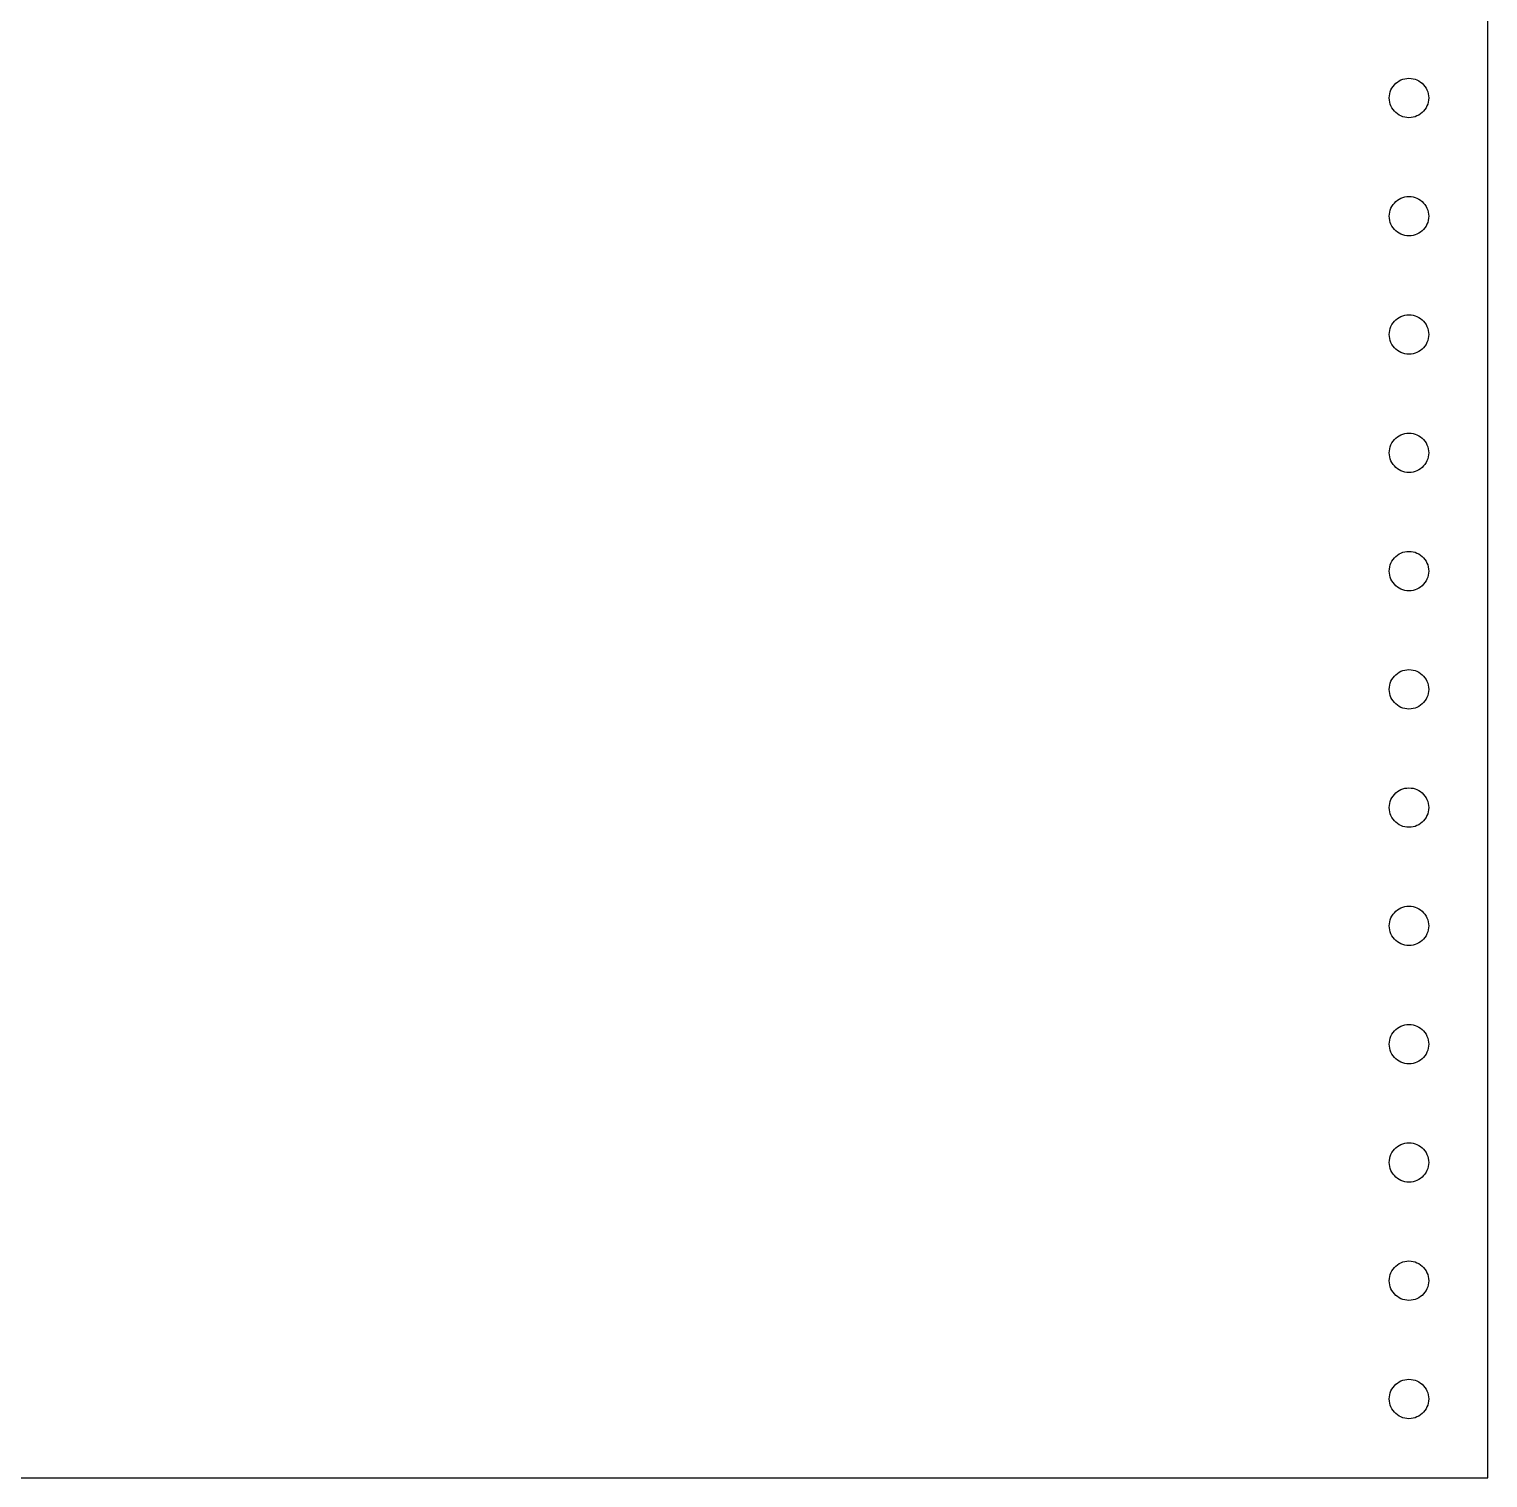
# Model space of a CAD drawing. Header units: metres. Extents: x 0 to 111, y 0 to 228.
# Drawn here: x 55.5 to 111, y 0 to 55.1 of the extents above; entities that cross this region are included whole.
import ezdxf

# ---------------------------------------------------------------- set-up
doc = ezdxf.new("R2010")
doc.units = ezdxf.units.M

msp = doc.modelspace()

# ---------------------------------------------------------------- linework, layer by layer
for p, q in [((111, 0), (111, 152)), ((107.266, 52.6559), (107.287, 52.7318)), ((107.287, 52.7318), (107.315, 52.805)), ((107.315, 52.805), (107.35, 52.875)), ((107.35, 52.875), (107.393, 52.9408)), ((107.393, 52.9408), (107.443, 53.0018)), ((107.443, 53.0018), (107.498, 53.0574)), ((107.498, 53.0574), (107.559, 53.1068)), ((107.559, 53.1068), (107.625, 53.1495)), ((107.625, 53.1495), (107.695, 53.1852)), ((107.695, 53.1852), (107.768, 53.2133)), ((107.768, 53.2133), (107.844, 53.2336)), ((107.844, 53.2336), (107.922, 53.2459)), ((107.922, 53.2459), (108, 53.25)), ((108, 53.25), (108.078, 53.2459)), ((108.078, 53.2459), (108.156, 53.2336)), ((108.156, 53.2336), (108.232, 53.2133)), ((108.232, 53.2133), (108.305, 53.1852)), ((108.305, 53.1852), (108.375, 53.1495)), ((108.375, 53.1495), (108.441, 53.1068)), ((108.441, 53.1068), (108.502, 53.0574)), ((108.502, 53.0574), (108.557, 53.0018)), ((108.557, 53.0018), (108.607, 52.9408)), ((108.607, 52.9408), (108.65, 52.875)), ((108.65, 52.875), (108.685, 52.805)), ((108.685, 52.805), (108.713, 52.7318)), ((108.713, 52.7318), (108.734, 52.6559)), ((107.25, 52.5), (107.254, 52.5784)), ((107.254, 52.4216), (107.25, 52.5)), ((107.254, 52.5784), (107.266, 52.6559)), ((107.266, 52.3441), (107.254, 52.4216)), ((107.287, 52.2682), (107.266, 52.3441)), ((107.315, 52.1949), (107.287, 52.2682)), ((107.35, 52.125), (107.315, 52.1949)), ((108.685, 52.1949), (108.65, 52.125)), ((108.713, 52.2682), (108.685, 52.1949)), ((108.734, 52.3441), (108.713, 52.2682)), ((108.734, 52.6559), (108.746, 52.5784)), ((108.746, 52.4216), (108.734, 52.3441)), ((108.746, 52.5784), (108.75, 52.5)), ((108.75, 52.5), (108.746, 52.4216)), ((107.393, 52.0592), (107.35, 52.125)), ((107.443, 51.9981), (107.393, 52.0592)), ((107.498, 51.9426), (107.443, 51.9981)), ((107.559, 51.8932), (107.498, 51.9426)), ((107.625, 51.8505), (107.559, 51.8932)), ((107.695, 51.8148), (107.625, 51.8505)), ((107.768, 51.7867), (107.695, 51.8148)), ((107.844, 51.7664), (107.768, 51.7867)), ((107.922, 51.7541), (107.844, 51.7664)), ((108, 51.75), (107.922, 51.7541)), ((108.078, 51.7541), (108, 51.75)), ((108.156, 51.7664), (108.078, 51.7541)), ((108.232, 51.7867), (108.156, 51.7664)), ((108.305, 51.8148), (108.232, 51.7867)), ((108.375, 51.8505), (108.305, 51.8148)), ((108.441, 51.8932), (108.375, 51.8505)), ((108.502, 51.9426), (108.441, 51.8932)), ((108.557, 51.9981), (108.502, 51.9426)), ((108.607, 52.0592), (108.557, 51.9981)), ((108.65, 52.125), (108.607, 52.0592)), ((107.287, 48.2318), (107.315, 48.305)), ((107.315, 48.305), (107.35, 48.375)), ((107.35, 48.375), (107.393, 48.4408)), ((107.393, 48.4408), (107.443, 48.5018)), ((107.443, 48.5018), (107.498, 48.5574)), ((107.498, 48.5574), (107.559, 48.6068)), ((107.559, 48.6068), (107.625, 48.6495)), ((107.625, 48.6495), (107.695, 48.6852)), ((107.695, 48.6852), (107.768, 48.7133)), ((107.768, 48.7133), (107.844, 48.7336)), ((107.844, 48.7336), (107.922, 48.7459)), ((107.922, 48.7459), (108, 48.75)), ((108, 48.75), (108.078, 48.7459)), ((108.078, 48.7459), (108.156, 48.7336)), ((108.156, 48.7336), (108.232, 48.7133)), ((108.232, 48.7133), (108.305, 48.6852)), ((108.305, 48.6852), (108.375, 48.6495)), ((108.375, 48.6495), (108.441, 48.6068)), ((108.441, 48.6068), (108.502, 48.5574)), ((108.502, 48.5574), (108.557, 48.5018)), ((108.557, 48.5018), (108.607, 48.4408)), ((108.607, 48.4408), (108.65, 48.375)), ((108.65, 48.375), (108.685, 48.305)), ((108.685, 48.305), (108.713, 48.2318)), ((107.25, 48), (107.254, 48.0784)), ((107.254, 47.9216), (107.25, 48)), ((107.254, 48.0784), (107.266, 48.1559)), ((107.266, 47.8441), (107.254, 47.9216)), ((107.266, 48.1559), (107.287, 48.2318)), ((107.287, 47.7682), (107.266, 47.8441)), ((107.315, 47.6949), (107.287, 47.7682)), ((108.713, 47.7682), (108.685, 47.6949)), ((108.713, 48.2318), (108.734, 48.1559)), ((108.734, 47.8441), (108.713, 47.7682)), ((108.734, 48.1559), (108.746, 48.0784)), ((108.746, 47.9216), (108.734, 47.8441)), ((108.746, 48.0784), (108.75, 48)), ((108.75, 48), (108.746, 47.9216)), ((107.35, 47.625), (107.315, 47.6949)), ((107.393, 47.5592), (107.35, 47.625)), ((107.443, 47.4981), (107.393, 47.5592)), ((107.498, 47.4426), (107.443, 47.4981)), ((107.559, 47.3932), (107.498, 47.4426)), ((107.625, 47.3505), (107.559, 47.3932)), ((107.695, 47.3148), (107.625, 47.3505)), ((107.768, 47.2867), (107.695, 47.3148)), ((107.844, 47.2664), (107.768, 47.2867)), ((107.922, 47.2541), (107.844, 47.2664)), ((108, 47.25), (107.922, 47.2541)), ((108.078, 47.2541), (108, 47.25)), ((108.156, 47.2664), (108.078, 47.2541)), ((108.232, 47.2867), (108.156, 47.2664)), ((108.305, 47.3148), (108.232, 47.2867)), ((108.375, 47.3505), (108.305, 47.3148)), ((108.441, 47.3932), (108.375, 47.3505)), ((108.502, 47.4426), (108.441, 47.3932)), ((108.557, 47.4981), (108.502, 47.4426)), ((108.607, 47.5592), (108.557, 47.4981)), ((108.65, 47.625), (108.607, 47.5592)), ((108.685, 47.6949), (108.65, 47.625)), ((107.315, 43.805), (107.35, 43.875)), ((107.35, 43.875), (107.393, 43.9408)), ((107.393, 43.9408), (107.443, 44.0018)), ((107.443, 44.0018), (107.498, 44.0574)), ((107.498, 44.0574), (107.559, 44.1068)), ((107.559, 44.1068), (107.625, 44.1495)), ((107.625, 44.1495), (107.695, 44.1852)), ((107.695, 44.1852), (107.768, 44.2133)), ((107.768, 44.2133), (107.844, 44.2336)), ((107.844, 44.2336), (107.922, 44.2459)), ((107.922, 44.2459), (108, 44.25)), ((108, 44.25), (108.078, 44.2459)), ((108.078, 44.2459), (108.156, 44.2336)), ((108.156, 44.2336), (108.232, 44.2133)), ((108.232, 44.2133), (108.305, 44.1852)), ((108.305, 44.1852), (108.375, 44.1495)), ((108.375, 44.1495), (108.441, 44.1068)), ((108.441, 44.1068), (108.502, 44.0574)), ((108.502, 44.0574), (108.557, 44.0018)), ((108.557, 44.0018), (108.607, 43.9408)), ((108.607, 43.9408), (108.65, 43.875)), ((108.65, 43.875), (108.685, 43.805)), ((107.25, 43.5), (107.254, 43.5784)), ((107.254, 43.4216), (107.25, 43.5)), ((107.254, 43.5784), (107.266, 43.6559)), ((107.266, 43.3441), (107.254, 43.4216)), ((107.266, 43.6559), (107.287, 43.7318)), ((107.287, 43.2682), (107.266, 43.3441)), ((107.287, 43.7318), (107.315, 43.805)), ((108.685, 43.805), (108.713, 43.7318)), ((108.713, 43.7318), (108.734, 43.6559)), ((108.734, 43.3441), (108.713, 43.2682)), ((108.734, 43.6559), (108.746, 43.5784)), ((108.746, 43.4216), (108.734, 43.3441)), ((108.746, 43.5784), (108.75, 43.5)), ((108.75, 43.5), (108.746, 43.4216)), ((107.315, 43.1949), (107.287, 43.2682)), ((107.35, 43.125), (107.315, 43.1949)), ((107.393, 43.0592), (107.35, 43.125)), ((107.443, 42.9981), (107.393, 43.0592)), ((107.498, 42.9426), (107.443, 42.9981)), ((107.559, 42.8932), (107.498, 42.9426)), ((107.625, 42.8505), (107.559, 42.8932)), ((107.695, 42.8148), (107.625, 42.8505)), ((107.768, 42.7867), (107.695, 42.8148)), ((107.844, 42.7664), (107.768, 42.7867)), ((107.922, 42.7541), (107.844, 42.7664)), ((108, 42.75), (107.922, 42.7541)), ((108.078, 42.7541), (108, 42.75)), ((108.156, 42.7664), (108.078, 42.7541)), ((108.232, 42.7867), (108.156, 42.7664)), ((108.305, 42.8148), (108.232, 42.7867)), ((108.375, 42.8505), (108.305, 42.8148)), ((108.441, 42.8932), (108.375, 42.8505)), ((108.502, 42.9426), (108.441, 42.8932)), ((108.557, 42.9981), (108.502, 42.9426)), ((108.607, 43.0592), (108.557, 42.9981)), ((108.65, 43.125), (108.607, 43.0592)), ((108.685, 43.1949), (108.65, 43.125)), ((108.713, 43.2682), (108.685, 43.1949)), ((107.35, 39.375), (107.393, 39.4408)), ((107.393, 39.4408), (107.443, 39.5018)), ((107.443, 39.5018), (107.498, 39.5574)), ((107.498, 39.5574), (107.559, 39.6068)), ((107.559, 39.6068), (107.625, 39.6495)), ((107.625, 39.6495), (107.695, 39.6852)), ((107.695, 39.6852), (107.768, 39.7133)), ((107.768, 39.7133), (107.844, 39.7336)), ((107.844, 39.7336), (107.922, 39.7459)), ((107.922, 39.7459), (108, 39.75)), ((108, 39.75), (108.078, 39.7459)), ((108.078, 39.7459), (108.156, 39.7336)), ((108.156, 39.7336), (108.232, 39.7133)), ((108.232, 39.7133), (108.305, 39.6852)), ((108.305, 39.6852), (108.375, 39.6495)), ((108.375, 39.6495), (108.441, 39.6068)), ((108.441, 39.6068), (108.502, 39.5574)), ((108.502, 39.5574), (108.557, 39.5018)), ((108.557, 39.5018), (108.607, 39.4408)), ((108.607, 39.4408), (108.65, 39.375)), ((107.25, 39), (107.254, 39.0784)), ((107.254, 38.9216), (107.25, 39)), ((107.254, 39.0784), (107.266, 39.1559)), ((107.266, 38.8441), (107.254, 38.9216)), ((107.266, 39.1559), (107.287, 39.2318)), ((107.287, 39.2318), (107.315, 39.305)), ((107.315, 39.305), (107.35, 39.375)), ((108.65, 39.375), (108.685, 39.305)), ((108.685, 39.305), (108.713, 39.2318)), ((108.713, 39.2318), (108.734, 39.1559)), ((108.734, 39.1559), (108.746, 39.0784)), ((108.746, 38.9216), (108.734, 38.8441)), ((108.746, 39.0784), (108.75, 39)), ((108.75, 39), (108.746, 38.9216)), ((107.287, 38.7682), (107.266, 38.8441)), ((107.315, 38.6949), (107.287, 38.7682)), ((107.35, 38.625), (107.315, 38.6949)), ((107.393, 38.5592), (107.35, 38.625)), ((107.443, 38.4981), (107.393, 38.5592)), ((107.498, 38.4426), (107.443, 38.4981)), ((107.559, 38.3932), (107.498, 38.4426)), ((107.625, 38.3505), (107.559, 38.3932)), ((107.695, 38.3148), (107.625, 38.3505)), ((107.768, 38.2867), (107.695, 38.3148)), ((108.305, 38.3148), (108.232, 38.2867)), ((108.375, 38.3505), (108.305, 38.3148)), ((108.441, 38.3932), (108.375, 38.3505)), ((108.502, 38.4426), (108.441, 38.3932)), ((108.557, 38.4981), (108.502, 38.4426)), ((108.607, 38.5592), (108.557, 38.4981)), ((108.65, 38.625), (108.607, 38.5592)), ((108.685, 38.6949), (108.65, 38.625)), ((108.713, 38.7682), (108.685, 38.6949)), ((108.734, 38.8441), (108.713, 38.7682)), ((107.844, 38.2664), (107.768, 38.2867)), ((107.922, 38.2541), (107.844, 38.2664)), ((108, 38.25), (107.922, 38.2541)), ((108.078, 38.2541), (108, 38.25)), ((108.156, 38.2664), (108.078, 38.2541)), ((108.232, 38.2867), (108.156, 38.2664)), ((107.393, 34.9408), (107.443, 35.0018)), ((107.443, 35.0018), (107.498, 35.0574)), ((107.498, 35.0574), (107.559, 35.1068)), ((107.559, 35.1068), (107.625, 35.1495)), ((107.625, 35.1495), (107.695, 35.1852)), ((107.695, 35.1852), (107.768, 35.2133)), ((107.768, 35.2133), (107.844, 35.2336)), ((107.844, 35.2336), (107.922, 35.2459)), ((107.922, 35.2459), (108, 35.25)), ((108, 35.25), (108.078, 35.2459)), ((108.078, 35.2459), (108.156, 35.2336)), ((108.156, 35.2336), (108.232, 35.2133)), ((108.232, 35.2133), (108.305, 35.1852)), ((108.305, 35.1852), (108.375, 35.1495)), ((108.375, 35.1495), (108.441, 35.1068)), ((108.441, 35.1068), (108.502, 35.0574)), ((108.502, 35.0574), (108.557, 35.0018)), ((108.557, 35.0018), (108.607, 34.9408)), ((107.25, 34.5), (107.254, 34.5784)), ((107.254, 34.4216), (107.25, 34.5)), ((107.254, 34.5784), (107.266, 34.6559)), ((107.266, 34.3441), (107.254, 34.4216)), ((107.266, 34.6559), (107.287, 34.7318)), ((107.287, 34.7318), (107.315, 34.805)), ((107.315, 34.805), (107.35, 34.875)), ((107.35, 34.875), (107.393, 34.9408)), ((108.607, 34.9408), (108.65, 34.875)), ((108.65, 34.875), (108.685, 34.805)), ((108.685, 34.805), (108.713, 34.7318)), ((108.713, 34.7318), (108.734, 34.6559)), ((108.734, 34.6559), (108.746, 34.5784)), ((108.746, 34.4216), (108.734, 34.3441)), ((108.746, 34.5784), (108.75, 34.5)), ((108.75, 34.5), (108.746, 34.4216)), ((107.287, 34.2682), (107.266, 34.3441)), ((107.315, 34.1949), (107.287, 34.2682)), ((107.35, 34.125), (107.315, 34.1949)), ((107.393, 34.0592), (107.35, 34.125)), ((107.443, 33.9981), (107.393, 34.0592)), ((107.498, 33.9426), (107.443, 33.9981)), ((107.559, 33.8932), (107.498, 33.9426)), ((107.625, 33.8505), (107.559, 33.8932)), ((108.441, 33.8932), (108.375, 33.8505)), ((108.502, 33.9426), (108.441, 33.8932)), ((108.557, 33.9981), (108.502, 33.9426)), ((108.607, 34.0592), (108.557, 33.9981)), ((108.65, 34.125), (108.607, 34.0592)), ((108.685, 34.1949), (108.65, 34.125)), ((108.713, 34.2682), (108.685, 34.1949)), ((108.734, 34.3441), (108.713, 34.2682)), ((107.695, 33.8148), (107.625, 33.8505)), ((107.768, 33.7867), (107.695, 33.8148)), ((107.844, 33.7664), (107.768, 33.7867)), ((107.922, 33.7541), (107.844, 33.7664)), ((108, 33.75), (107.922, 33.7541)), ((108.078, 33.7541), (108, 33.75)), ((108.156, 33.7664), (108.078, 33.7541)), ((108.232, 33.7867), (108.156, 33.7664)), ((108.305, 33.8148), (108.232, 33.7867)), ((108.375, 33.8505), (108.305, 33.8148)), ((107.443, 30.5018), (107.498, 30.5574)), ((107.498, 30.5574), (107.559, 30.6068)), ((107.559, 30.6068), (107.625, 30.6495)), ((107.625, 30.6495), (107.695, 30.6852)), ((107.695, 30.6852), (107.768, 30.7133)), ((107.768, 30.7133), (107.844, 30.7336)), ((107.844, 30.7336), (107.922, 30.7459)), ((107.922, 30.7459), (108, 30.75)), ((108, 30.75), (108.078, 30.7459)), ((108.078, 30.7459), (108.156, 30.7336)), ((108.156, 30.7336), (108.232, 30.7133)), ((108.232, 30.7133), (108.305, 30.6852)), ((108.305, 30.6852), (108.375, 30.6495)), ((108.375, 30.6495), (108.441, 30.6068)), ((108.441, 30.6068), (108.502, 30.5574)), ((108.502, 30.5574), (108.557, 30.5018)), ((107.25, 30), (107.254, 30.0784)), ((107.254, 29.9216), (107.25, 30)), ((107.254, 30.0784), (107.266, 30.1559)), ((107.266, 30.1559), (107.287, 30.2318)), ((107.287, 30.2318), (107.315, 30.305)), ((107.315, 30.305), (107.35, 30.375)), ((107.35, 30.375), (107.393, 30.4408)), ((107.393, 30.4408), (107.443, 30.5018)), ((108.557, 30.5018), (108.607, 30.4408)), ((108.607, 30.4408), (108.65, 30.375)), ((108.65, 30.375), (108.685, 30.305)), ((108.685, 30.305), (108.713, 30.2318)), ((108.713, 30.2318), (108.734, 30.1559)), ((108.734, 30.1559), (108.746, 30.0784)), ((108.746, 30.0784), (108.75, 30)), ((108.75, 30), (108.746, 29.9216)), ((107.266, 29.8441), (107.254, 29.9216)), ((107.287, 29.7682), (107.266, 29.8441)), ((107.315, 29.6949), (107.287, 29.7682)), ((107.35, 29.625), (107.315, 29.6949)), ((107.393, 29.5592), (107.35, 29.625)), ((107.443, 29.4981), (107.393, 29.5592)), ((107.498, 29.4426), (107.443, 29.4981)), ((107.559, 29.3932), (107.498, 29.4426)), ((108.502, 29.4426), (108.441, 29.3932)), ((108.557, 29.4981), (108.502, 29.4426)), ((108.607, 29.5592), (108.557, 29.4981)), ((108.65, 29.625), (108.607, 29.5592)), ((108.685, 29.6949), (108.65, 29.625)), ((108.713, 29.7682), (108.685, 29.6949)), ((108.734, 29.8441), (108.713, 29.7682)), ((108.746, 29.9216), (108.734, 29.8441)), ((107.625, 29.3505), (107.559, 29.3932)), ((107.695, 29.3148), (107.625, 29.3505)), ((107.768, 29.2867), (107.695, 29.3148)), ((107.844, 29.2664), (107.768, 29.2867)), ((107.922, 29.2541), (107.844, 29.2664)), ((108, 29.25), (107.922, 29.2541)), ((108.078, 29.2541), (108, 29.25)), ((108.156, 29.2664), (108.078, 29.2541)), ((108.232, 29.2867), (108.156, 29.2664)), ((108.305, 29.3148), (108.232, 29.2867)), ((108.375, 29.3505), (108.305, 29.3148)), ((108.441, 29.3932), (108.375, 29.3505)), ((107.498, 26.0574), (107.559, 26.1068)), ((107.559, 26.1068), (107.625, 26.1495)), ((107.625, 26.1495), (107.695, 26.1852)), ((107.695, 26.1852), (107.768, 26.2133)), ((107.768, 26.2133), (107.844, 26.2336)), ((107.844, 26.2336), (107.922, 26.2459)), ((107.922, 26.2459), (108, 26.25)), ((108, 26.25), (108.078, 26.2459)), ((108.078, 26.2459), (108.156, 26.2336)), ((108.156, 26.2336), (108.232, 26.2133)), ((108.232, 26.2133), (108.305, 26.1852)), ((108.305, 26.1852), (108.375, 26.1495)), ((108.375, 26.1495), (108.441, 26.1068)), ((108.441, 26.1068), (108.502, 26.0574)), ((107.25, 25.5), (107.254, 25.5784)), ((107.254, 25.5784), (107.266, 25.6559)), ((107.266, 25.6559), (107.287, 25.7318)), ((107.287, 25.7318), (107.315, 25.805)), ((107.315, 25.805), (107.35, 25.875)), ((107.35, 25.875), (107.393, 25.9408)), ((107.393, 25.9408), (107.443, 26.0018)), ((107.443, 26.0018), (107.498, 26.0574)), ((108.502, 26.0574), (108.557, 26.0018)), ((108.557, 26.0018), (108.607, 25.9408)), ((108.607, 25.9408), (108.65, 25.875)), ((108.65, 25.875), (108.685, 25.805)), ((108.685, 25.805), (108.713, 25.7318)), ((108.713, 25.7318), (108.734, 25.6559)), ((108.734, 25.6559), (108.746, 25.5784)), ((108.746, 25.5784), (108.75, 25.5)), ((107.254, 25.4216), (107.25, 25.5)), ((107.266, 25.3441), (107.254, 25.4216)), ((107.287, 25.2682), (107.266, 25.3441)), ((107.315, 25.1949), (107.287, 25.2682)), ((107.35, 25.125), (107.315, 25.1949)), ((107.393, 25.0592), (107.35, 25.125)), ((107.443, 24.9981), (107.393, 25.0592)), ((107.498, 24.9426), (107.443, 24.9981)), ((108.557, 24.9981), (108.502, 24.9426)), ((108.607, 25.0592), (108.557, 24.9981)), ((108.65, 25.125), (108.607, 25.0592)), ((108.685, 25.1949), (108.65, 25.125)), ((108.713, 25.2682), (108.685, 25.1949)), ((108.734, 25.3441), (108.713, 25.2682)), ((108.746, 25.4216), (108.734, 25.3441)), ((108.75, 25.5), (108.746, 25.4216)), ((107.559, 24.8932), (107.498, 24.9426)), ((107.625, 24.8505), (107.559, 24.8932)), ((107.695, 24.8148), (107.625, 24.8505)), ((107.768, 24.7867), (107.695, 24.8148)), ((107.844, 24.7664), (107.768, 24.7867)), ((107.922, 24.7541), (107.844, 24.7664)), ((108, 24.75), (107.922, 24.7541)), ((108.078, 24.7541), (108, 24.75)), ((108.156, 24.7664), (108.078, 24.7541)), ((108.232, 24.7867), (108.156, 24.7664)), ((108.305, 24.8148), (108.232, 24.7867)), ((108.375, 24.8505), (108.305, 24.8148)), ((108.441, 24.8932), (108.375, 24.8505)), ((108.502, 24.9426), (108.441, 24.8932)), ((107.559, 21.6068), (107.625, 21.6495)), ((107.625, 21.6495), (107.695, 21.6852)), ((107.695, 21.6852), (107.768, 21.7133)), ((107.768, 21.7133), (107.844, 21.7336)), ((107.844, 21.7336), (107.922, 21.7459)), ((107.922, 21.7459), (108, 21.75)), ((108, 21.75), (108.078, 21.7459)), ((108.078, 21.7459), (108.156, 21.7336)), ((108.156, 21.7336), (108.232, 21.7133)), ((108.232, 21.7133), (108.305, 21.6852)), ((108.305, 21.6852), (108.375, 21.6495)), ((108.375, 21.6495), (108.441, 21.6068)), ((107.254, 21.0784), (107.266, 21.1559)), ((107.266, 21.1559), (107.287, 21.2318)), ((107.287, 21.2318), (107.315, 21.305)), ((107.315, 21.305), (107.35, 21.375)), ((107.35, 21.375), (107.393, 21.4408)), ((107.393, 21.4408), (107.443, 21.5018)), ((107.443, 21.5018), (107.498, 21.5574)), ((107.498, 21.5574), (107.559, 21.6068)), ((108.441, 21.6068), (108.502, 21.5574)), ((108.502, 21.5574), (108.557, 21.5018)), ((108.557, 21.5018), (108.607, 21.4408)), ((108.607, 21.4408), (108.65, 21.375)), ((108.65, 21.375), (108.685, 21.305)), ((108.685, 21.305), (108.713, 21.2318)), ((108.713, 21.2318), (108.734, 21.1559)), ((108.734, 21.1559), (108.746, 21.0784)), ((107.25, 21), (107.254, 21.0784)), ((107.254, 20.9216), (107.25, 21)), ((107.266, 20.8441), (107.254, 20.9216)), ((107.287, 20.7682), (107.266, 20.8441)), ((107.315, 20.6949), (107.287, 20.7682)), ((107.35, 20.625), (107.315, 20.6949)), ((107.393, 20.5592), (107.35, 20.625)), ((107.443, 20.4981), (107.393, 20.5592)), ((108.607, 20.5592), (108.557, 20.4981)), ((108.65, 20.625), (108.607, 20.5592)), ((108.685, 20.6949), (108.65, 20.625)), ((108.713, 20.7682), (108.685, 20.6949)), ((108.734, 20.8441), (108.713, 20.7682)), ((108.746, 20.9216), (108.734, 20.8441)), ((108.746, 21.0784), (108.75, 21)), ((108.75, 21), (108.746, 20.9216)), ((107.498, 20.4426), (107.443, 20.4981)), ((107.559, 20.3932), (107.498, 20.4426)), ((107.625, 20.3505), (107.559, 20.3932)), ((107.695, 20.3148), (107.625, 20.3505)), ((107.768, 20.2867), (107.695, 20.3148)), ((107.844, 20.2664), (107.768, 20.2867)), ((107.922, 20.2541), (107.844, 20.2664)), ((108, 20.25), (107.922, 20.2541)), ((108.078, 20.2541), (108, 20.25)), ((108.156, 20.2664), (108.078, 20.2541)), ((108.232, 20.2867), (108.156, 20.2664)), ((108.305, 20.3148), (108.232, 20.2867)), ((108.375, 20.3505), (108.305, 20.3148)), ((108.441, 20.3932), (108.375, 20.3505)), ((108.502, 20.4426), (108.441, 20.3932)), ((108.557, 20.4981), (108.502, 20.4426)), ((107.695, 17.1852), (107.768, 17.2133)), ((107.768, 17.2133), (107.844, 17.2336)), ((107.844, 17.2336), (107.922, 17.2459)), ((107.922, 17.2459), (108, 17.25)), ((108, 17.25), (108.078, 17.2459)), ((108.078, 17.2459), (108.156, 17.2336)), ((108.156, 17.2336), (108.232, 17.2133)), ((108.232, 17.2133), (108.305, 17.1852)), ((107.254, 16.5784), (107.266, 16.6559)), ((107.266, 16.6559), (107.287, 16.7318)), ((107.287, 16.7318), (107.315, 16.805)), ((107.315, 16.805), (107.35, 16.875)), ((107.35, 16.875), (107.393, 16.9408)), ((107.393, 16.9408), (107.443, 17.0018)), ((107.443, 17.0018), (107.498, 17.0574)), ((107.498, 17.0574), (107.559, 17.1068)), ((107.559, 17.1068), (107.625, 17.1495)), ((107.625, 17.1495), (107.695, 17.1852)), ((108.305, 17.1852), (108.375, 17.1495)), ((108.375, 17.1495), (108.441, 17.1068)), ((108.441, 17.1068), (108.502, 17.0574)), ((108.502, 17.0574), (108.557, 17.0018)), ((108.557, 17.0018), (108.607, 16.9408)), ((108.607, 16.9408), (108.65, 16.875)), ((108.65, 16.875), (108.685, 16.805)), ((108.685, 16.805), (108.713, 16.7318)), ((108.713, 16.7318), (108.734, 16.6559)), ((108.734, 16.6559), (108.746, 16.5784)), ((107.25, 16.5), (107.254, 16.5784)), ((107.254, 16.4216), (107.25, 16.5)), ((107.266, 16.3441), (107.254, 16.4216)), ((107.287, 16.2682), (107.266, 16.3441)), ((107.315, 16.1949), (107.287, 16.2682)), ((107.35, 16.125), (107.315, 16.1949)), ((107.393, 16.0592), (107.35, 16.125)), ((108.65, 16.125), (108.607, 16.0592)), ((108.685, 16.1949), (108.65, 16.125)), ((108.713, 16.2682), (108.685, 16.1949)), ((108.734, 16.3441), (108.713, 16.2682)), ((108.746, 16.4216), (108.734, 16.3441)), ((108.746, 16.5784), (108.75, 16.5)), ((108.75, 16.5), (108.746, 16.4216)), ((107.443, 15.9981), (107.393, 16.0592)), ((107.498, 15.9426), (107.443, 15.9981)), ((107.559, 15.8932), (107.498, 15.9426)), ((107.625, 15.8505), (107.559, 15.8932)), ((107.695, 15.8148), (107.625, 15.8505)), ((107.768, 15.7867), (107.695, 15.8148)), ((107.844, 15.7664), (107.768, 15.7867)), ((107.922, 15.7541), (107.844, 15.7664)), ((108, 15.75), (107.922, 15.7541)), ((108.078, 15.7541), (108, 15.75)), ((108.156, 15.7664), (108.078, 15.7541)), ((108.232, 15.7867), (108.156, 15.7664)), ((108.305, 15.8148), (108.232, 15.7867)), ((108.375, 15.8505), (108.305, 15.8148)), ((108.441, 15.8932), (108.375, 15.8505)), ((108.502, 15.9426), (108.441, 15.8932)), ((108.557, 15.9981), (108.502, 15.9426)), ((108.607, 16.0592), (108.557, 15.9981)), ((107.266, 12.1559), (107.287, 12.2318)), ((107.287, 12.2318), (107.315, 12.305)), ((107.315, 12.305), (107.35, 12.375)), ((107.35, 12.375), (107.393, 12.4408)), ((107.393, 12.4408), (107.443, 12.5018)), ((107.443, 12.5018), (107.498, 12.5574)), ((107.498, 12.5574), (107.559, 12.6068)), ((107.559, 12.6068), (107.625, 12.6495)), ((107.625, 12.6495), (107.695, 12.6852)), ((107.695, 12.6852), (107.768, 12.7133)), ((107.768, 12.7133), (107.844, 12.7336)), ((107.844, 12.7336), (107.922, 12.7459)), ((107.922, 12.7459), (108, 12.75)), ((108, 12.75), (108.078, 12.7459)), ((108.078, 12.7459), (108.156, 12.7336)), ((108.156, 12.7336), (108.232, 12.7133)), ((108.232, 12.7133), (108.305, 12.6852)), ((108.305, 12.6852), (108.375, 12.6495)), ((108.375, 12.6495), (108.441, 12.6068)), ((108.441, 12.6068), (108.502, 12.5574)), ((108.502, 12.5574), (108.557, 12.5018)), ((108.557, 12.5018), (108.607, 12.4408)), ((108.607, 12.4408), (108.65, 12.375)), ((108.65, 12.375), (108.685, 12.305)), ((108.685, 12.305), (108.713, 12.2318)), ((108.713, 12.2318), (108.734, 12.1559)), ((107.25, 12), (107.254, 12.0784)), ((107.254, 11.9216), (107.25, 12)), ((107.254, 12.0784), (107.266, 12.1559)), ((107.266, 11.8441), (107.254, 11.9216)), ((107.287, 11.7682), (107.266, 11.8441)), ((107.315, 11.6949), (107.287, 11.7682)), ((107.35, 11.625), (107.315, 11.6949)), ((108.685, 11.6949), (108.65, 11.625)), ((108.713, 11.7682), (108.685, 11.6949)), ((108.734, 11.8441), (108.713, 11.7682)), ((108.734, 12.1559), (108.746, 12.0784)), ((108.746, 11.9216), (108.734, 11.8441)), ((108.746, 12.0784), (108.75, 12)), ((108.75, 12), (108.746, 11.9216)), ((107.393, 11.5592), (107.35, 11.625)), ((107.443, 11.4981), (107.393, 11.5592)), ((107.498, 11.4426), (107.443, 11.4981)), ((107.559, 11.3932), (107.498, 11.4426)), ((107.625, 11.3505), (107.559, 11.3932)), ((107.695, 11.3148), (107.625, 11.3505)), ((107.768, 11.2867), (107.695, 11.3148)), ((107.844, 11.2664), (107.768, 11.2867)), ((107.922, 11.2541), (107.844, 11.2664)), ((108, 11.25), (107.922, 11.2541)), ((108.078, 11.2541), (108, 11.25)), ((108.156, 11.2664), (108.078, 11.2541)), ((108.232, 11.2867), (108.156, 11.2664)), ((108.305, 11.3148), (108.232, 11.2867)), ((108.375, 11.3505), (108.305, 11.3148)), ((108.441, 11.3932), (108.375, 11.3505)), ((108.502, 11.4426), (108.441, 11.3932)), ((108.557, 11.4981), (108.502, 11.4426)), ((108.607, 11.5592), (108.557, 11.4981)), ((108.65, 11.625), (108.607, 11.5592)), ((107.287, 7.73175), (107.315, 7.80504)), ((107.315, 7.80504), (107.35, 7.875)), ((107.35, 7.875), (107.393, 7.94083)), ((107.393, 7.94083), (107.443, 8.00185)), ((107.443, 8.00185), (107.498, 8.05736)), ((107.498, 8.05736), (107.559, 8.10675)), ((107.559, 8.10675), (107.625, 8.14951)), ((107.625, 8.14951), (107.695, 8.18515)), ((107.695, 8.18515), (107.768, 8.21329)), ((107.768, 8.21329), (107.844, 8.2336)), ((107.844, 8.2336), (107.922, 8.24588)), ((107.922, 8.24588), (108, 8.25)), ((108, 8.25), (108.078, 8.24588)), ((108.078, 8.24588), (108.156, 8.2336)), ((108.156, 8.2336), (108.232, 8.21329)), ((108.232, 8.21329), (108.305, 8.18515)), ((108.305, 8.18515), (108.375, 8.14951)), ((108.375, 8.14951), (108.441, 8.10675)), ((108.441, 8.10675), (108.502, 8.05736)), ((108.502, 8.05736), (108.557, 8.00185)), ((108.557, 8.00185), (108.607, 7.94083)), ((108.607, 7.94083), (108.65, 7.875)), ((108.65, 7.875), (108.685, 7.80504)), ((108.685, 7.80504), (108.713, 7.73175)), ((107.25, 7.5), (107.254, 7.57838)), ((107.254, 7.4216), (107.25, 7.5)), ((107.254, 7.57838), (107.266, 7.65593)), ((107.266, 7.34406), (107.254, 7.4216)), ((107.266, 7.65593), (107.287, 7.73175)), ((107.287, 7.26823), (107.266, 7.34406)), ((107.315, 7.19495), (107.287, 7.26823)), ((108.713, 7.26823), (108.685, 7.19495)), ((108.713, 7.73175), (108.734, 7.65593)), ((108.734, 7.34406), (108.713, 7.26823)), ((108.734, 7.65593), (108.746, 7.57838)), ((108.746, 7.4216), (108.734, 7.34406)), ((108.746, 7.57838), (108.75, 7.5)), ((108.75, 7.5), (108.746, 7.4216)), ((107.35, 7.125), (107.315, 7.19495)), ((107.393, 7.05916), (107.35, 7.125)), ((107.443, 6.99814), (107.393, 7.05916)), ((107.498, 6.94263), (107.443, 6.99814)), ((107.559, 6.89323), (107.498, 6.94263)), ((107.625, 6.85048), (107.559, 6.89323)), ((107.695, 6.81483), (107.625, 6.85048)), ((107.768, 6.7867), (107.695, 6.81483)), ((107.844, 6.76639), (107.768, 6.7867)), ((107.922, 6.7541), (107.844, 6.76639)), ((108, 6.75), (107.922, 6.7541)), ((108.078, 6.7541), (108, 6.75)), ((108.156, 6.76639), (108.078, 6.7541)), ((108.232, 6.7867), (108.156, 6.76639)), ((108.305, 6.81483), (108.232, 6.7867)), ((108.375, 6.85048), (108.305, 6.81483)), ((108.441, 6.89323), (108.375, 6.85048)), ((108.502, 6.94263), (108.441, 6.89323)), ((108.557, 6.99814), (108.502, 6.94263)), ((108.607, 7.05916), (108.557, 6.99814)), ((108.65, 7.125), (108.607, 7.05916)), ((108.685, 7.19495), (108.65, 7.125)), ((107.315, 3.30504), (107.35, 3.375)), ((107.35, 3.375), (107.393, 3.44083)), ((107.393, 3.44083), (107.443, 3.50185)), ((107.443, 3.50185), (107.498, 3.55736)), ((107.498, 3.55736), (107.559, 3.60675)), ((107.559, 3.60675), (107.625, 3.64951)), ((107.625, 3.64951), (107.695, 3.68515)), ((107.695, 3.68515), (107.768, 3.71329)), ((107.768, 3.71329), (107.844, 3.7336)), ((107.844, 3.7336), (107.922, 3.74588)), ((107.922, 3.74588), (108, 3.75)), ((108, 3.75), (108.078, 3.74588)), ((108.078, 3.74588), (108.156, 3.7336)), ((108.156, 3.7336), (108.232, 3.71329)), ((108.232, 3.71329), (108.305, 3.68515)), ((108.305, 3.68515), (108.375, 3.64951)), ((108.375, 3.64951), (108.441, 3.60675)), ((108.441, 3.60675), (108.502, 3.55736)), ((108.502, 3.55736), (108.557, 3.50185)), ((108.557, 3.50185), (108.607, 3.44083)), ((108.607, 3.44083), (108.65, 3.375)), ((108.65, 3.375), (108.685, 3.30504)), ((107.25, 3), (107.254, 3.07838)), ((107.254, 2.9216), (107.25, 3)), ((107.254, 3.07838), (107.266, 3.15593)), ((107.266, 2.84406), (107.254, 2.9216)), ((107.266, 3.15593), (107.287, 3.23175)), ((107.287, 2.76823), (107.266, 2.84406)), ((107.287, 3.23175), (107.315, 3.30504)), ((108.685, 3.30504), (108.713, 3.23175)), ((108.713, 3.23175), (108.734, 3.15593)), ((108.734, 2.84406), (108.713, 2.76823)), ((108.734, 3.15593), (108.746, 3.07838)), ((108.746, 2.9216), (108.734, 2.84406)), ((108.746, 3.07838), (108.75, 3)), ((108.75, 3), (108.746, 2.9216)), ((107.315, 2.69495), (107.287, 2.76823)), ((107.35, 2.625), (107.315, 2.69495)), ((107.393, 2.55916), (107.35, 2.625)), ((107.443, 2.49814), (107.393, 2.55916)), ((107.498, 2.44263), (107.443, 2.49814)), ((107.559, 2.39323), (107.498, 2.44263)), ((107.625, 2.35048), (107.559, 2.39323)), ((107.695, 2.31483), (107.625, 2.35048)), ((107.768, 2.2867), (107.695, 2.31483)), ((107.844, 2.26639), (107.768, 2.2867)), ((107.922, 2.2541), (107.844, 2.26639)), ((108, 2.25), (107.922, 2.2541)), ((108.078, 2.2541), (108, 2.25)), ((108.156, 2.26639), (108.078, 2.2541)), ((108.232, 2.2867), (108.156, 2.26639)), ((108.305, 2.31483), (108.232, 2.2867)), ((108.375, 2.35048), (108.305, 2.31483)), ((108.441, 2.39323), (108.375, 2.35048)), ((108.502, 2.44263), (108.441, 2.39323)), ((108.557, 2.49814), (108.502, 2.44263)), ((108.607, 2.55916), (108.557, 2.49814)), ((108.65, 2.625), (108.607, 2.55916)), ((108.685, 2.69495), (108.65, 2.625)), ((108.713, 2.76823), (108.685, 2.69495)), ((0, 0), (111, 0))]:
    msp.add_line(p, q)

doc.saveas('drawing.dxf')
